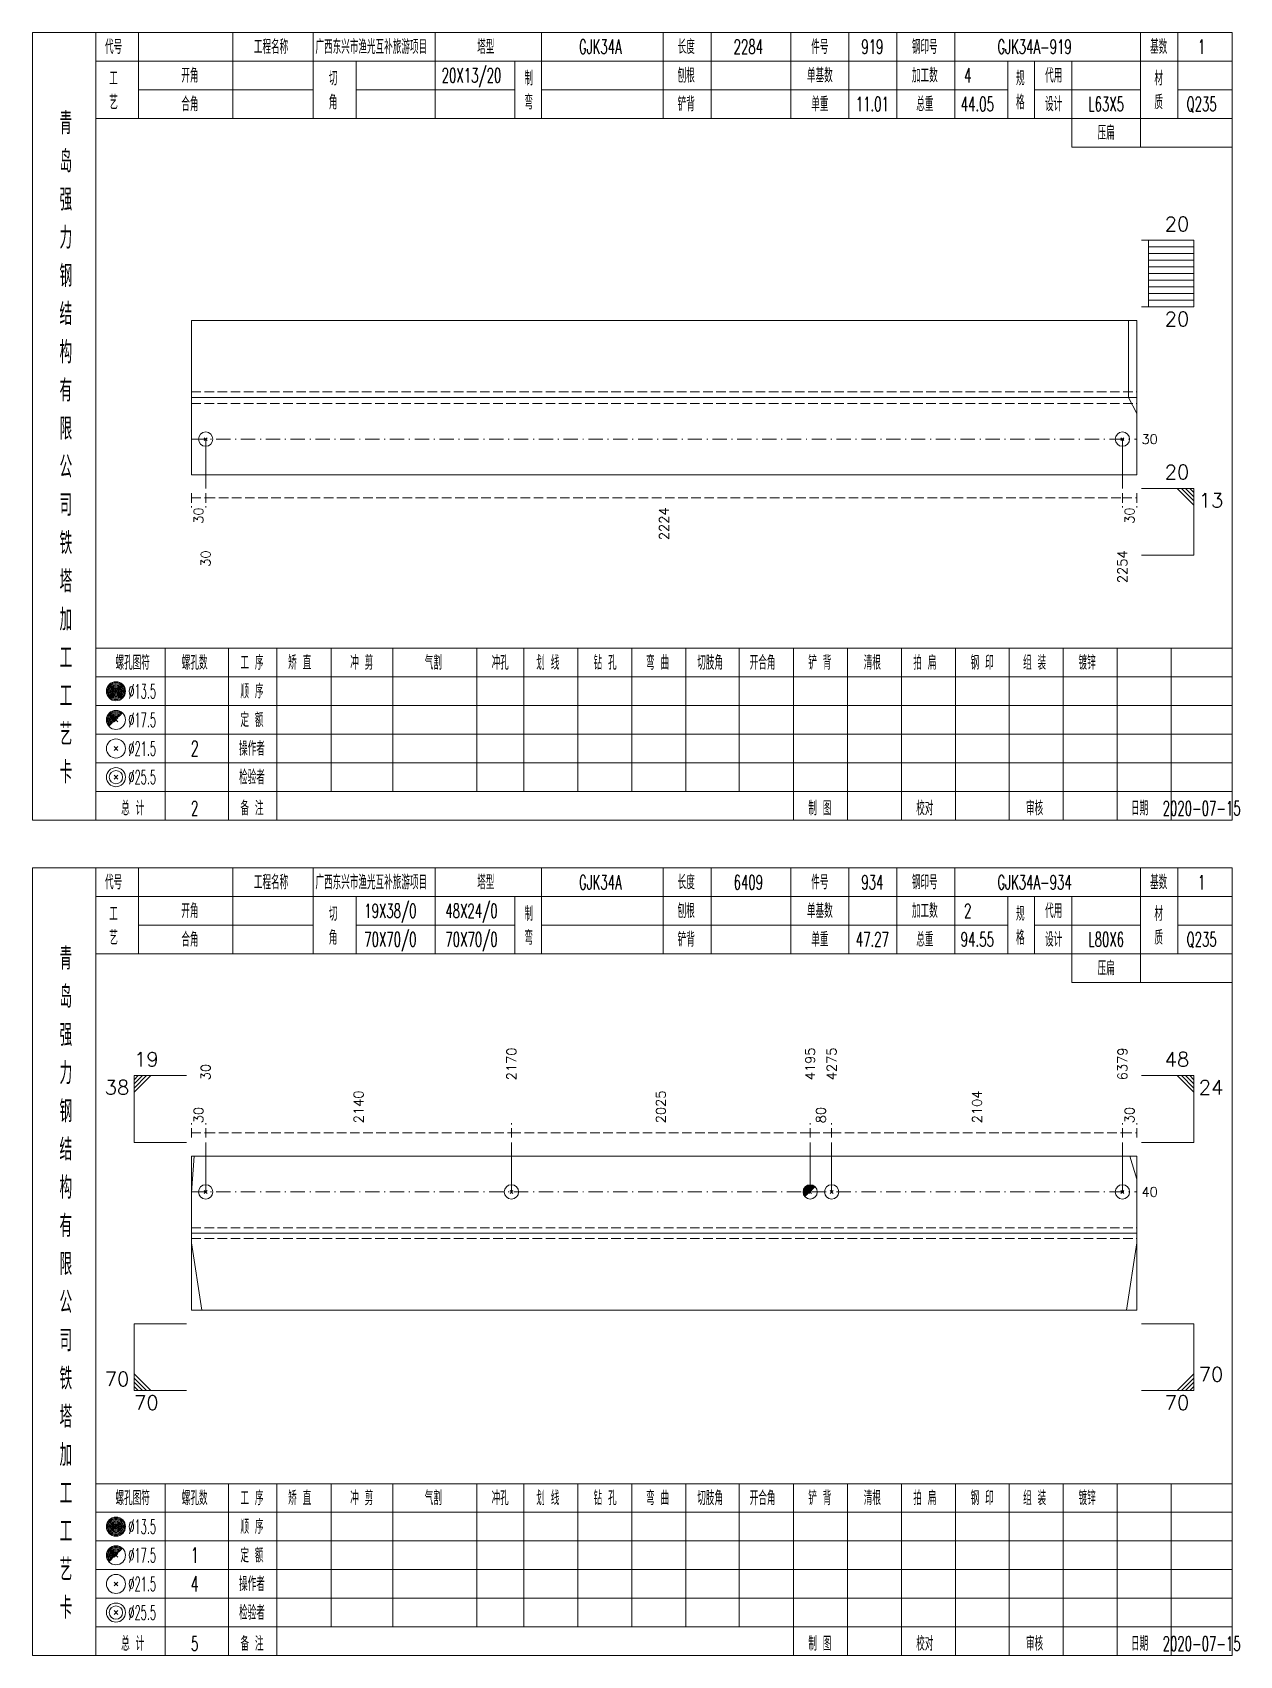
# Model space of a CAD drawing. Extents: x 0 to 2606, y -377 to 6479.
# Drawn here: x 522.8 to 775.7, y 2100 to 2440 of the extents above; entities that cross this region are included whole.
import ezdxf
from ezdxf.enums import TextEntityAlignment as Align

# ---------------------------------------------------------------- set-up
doc = ezdxf.new("R2010")
doc.units = 0
doc.header["$MEASUREMENT"] = 0
doc.linetypes.add('一点画线', pattern=[5.2, 3, -1, 0.2, -1])
doc.linetypes.add('虚线', pattern=[2.75, 2, -0.75])
doc.layers.get('0').update_dxf_attribs({"linetype": 'CONTINUOUS', "lineweight": 25})
doc.layers.add('1', color=7, linetype='CONTINUOUS', lineweight=25)
doc.layers.add('4', color=7, linetype='CONTINUOUS', lineweight=25)
doc.styles.get("Standard").update_dxf_attribs({"font": 'simplex.shx', "width": 0.7, "height": 3, "bigfont": 'gbhzfs.shx'})

msp = doc.modelspace()

# ---------------------------------------------------------------- linework, layer by layer
at = {"color": 7, "linetype": 'Continuous', "lineweight": 13}
for p, q in [((766.2, 2396.5), (755.2, 2396.5)), ((756.7, 2382.5), (756.7, 2396.5)), ((766.2, 2395.1), (756.7, 2395.1)), ((766.2, 2393.7), (756.7, 2393.7)), ((766.2, 2382.5), (766.2, 2396.5)), ((766.2, 2392.3), (756.7, 2392.3)), ((766.2, 2390.9), (756.7, 2390.9)), ((766.2, 2389.5), (756.7, 2389.5)), ((766.2, 2388.1), (756.7, 2388.1)), ((766.2, 2386.7), (756.7, 2386.7)), ((766.2, 2385.3), (756.7, 2385.3)), ((766.2, 2383.9), (756.7, 2383.9)), ((766.2, 2382.5), (755.2, 2382.5)), ((752.47, 2363.5), (752.47, 2379.69)), ((754.2, 2360.16), (752.47, 2363.5)), ((559.1, 2354.81), (559.1, 2344.5)), ((751.2, 2354.81), (751.2, 2344.5)), ((766.2, 2344.5), (755.2, 2344.5)), ((762.7, 2344.5), (766.2, 2341)), ((763.57, 2344.5), (766.2, 2341.88)), ((764.45, 2344.5), (766.2, 2342.75)), ((765.32, 2344.5), (766.2, 2343.62)), ((766.2, 2344.5), (766.2, 2330.5)), ((766.2, 2330.5), (755.2, 2330.5)), ((544.1, 2221.5), (555.1, 2221.5)), ((544.1, 2207.5), (544.1, 2221.5)), ((544.97, 2221.5), (544.1, 2220.62)), ((545.85, 2221.5), (544.1, 2219.75)), ((546.72, 2221.5), (544.1, 2218.88)), ((547.6, 2221.5), (544.1, 2218)), ((766.2, 2221.5), (755.2, 2221.5)), ((762.7, 2221.5), (766.2, 2218)), ((763.57, 2221.5), (766.2, 2218.88)), ((764.45, 2221.5), (766.2, 2219.75)), ((765.32, 2221.5), (766.2, 2220.62)), ((766.2, 2207.5), (766.2, 2221.5)), ((544.1, 2207.5), (555.1, 2207.5)), ((559.1, 2197.12), (559.1, 2207.5)), ((623.17, 2197.12), (623.17, 2207.5)), ((685.77, 2197.12), (685.77, 2207.5)), ((690.27, 2197.12), (690.27, 2207.5)), ((751.2, 2197.12), (751.2, 2207.5)), ((766.2, 2207.5), (755.2, 2207.5)), ((556.1, 2196.97), (556.69, 2204.62)), ((754.2, 2199.79), (752.72, 2204.62)), ((558.8, 2196.82), (559.4, 2197.43)), ((559.4, 2196.82), (558.8, 2197.43)), ((622.87, 2196.82), (623.47, 2197.43)), ((623.47, 2196.82), (622.87, 2197.43)), ((689.97, 2196.82), (690.57, 2197.43)), ((690.57, 2196.82), (689.97, 2197.43)), ((750.9, 2196.82), (751.5, 2197.43)), ((751.5, 2196.82), (750.9, 2197.43)), ((556.1, 2186.48), (558.26, 2172.38)), ((754.2, 2186.48), (752.04, 2172.38)), ((544.1, 2169.5), (555.1, 2169.5)), ((544.1, 2169.5), (544.1, 2155.5)), ((766.2, 2169.5), (755.2, 2169.5)), ((766.2, 2169.5), (766.2, 2155.5)), ((547.6, 2155.5), (544.1, 2159)), ((762.7, 2155.5), (766.2, 2159)), ((546.72, 2155.5), (544.1, 2158.12)), ((545.85, 2155.5), (544.1, 2157.25)), ((544.97, 2155.5), (544.1, 2156.38)), ((763.57, 2155.5), (766.2, 2158.12)), ((764.45, 2155.5), (766.2, 2157.25)), ((765.32, 2155.5), (766.2, 2156.38)), ((544.1, 2155.5), (555.1, 2155.5)), ((766.2, 2155.5), (755.2, 2155.5))]:
    msp.add_line(p, q, dxfattribs=at)
at = {"color": 7, "linetype": 'Continuous', "lineweight": 18}
for p, q in [((556.1, 2379.69), (556.1, 2347.31)), ((556.1, 2379.69), (754.2, 2379.69)), ((754.2, 2379.69), (754.2, 2347.31)), ((556.1, 2363.5), (754.2, 2363.5)), ((556.1, 2204.62), (556.1, 2172.38)), ((556.1, 2204.62), (754.2, 2204.62)), ((754.2, 2204.62), (754.2, 2172.38)), ((556.1, 2188.5), (754.2, 2188.5))]:
    msp.add_line(p, q, dxfattribs=at)
at = {"color": 1, "linetype": '虚线', "lineweight": 18}
for p, q in [((556.1, 2364.69), (754.2, 2364.69)), ((556.1, 2362.31), (754.2, 2362.31)), ((556.1, 2189.62), (754.2, 2189.62)), ((556.1, 2187.38), (754.2, 2187.38))]:
    msp.add_line(p, q, dxfattribs=at)
at = {"color": 3, "linetype": '一点画线', "lineweight": 13}
for p, q in [((556.1, 2354.81), (754.2, 2354.81)), ((556.1, 2197.12), (754.2, 2197.12))]:
    msp.add_line(p, q, dxfattribs=at)
at = {"color": 8, "linetype": '虚线', "lineweight": 9}
for p, q in [((556.1, 2343.5), (556.1, 2340.5)), ((559.1, 2343.5), (559.1, 2340.5)), ((559.1, 2343.5), (559.1, 2340.5)), ((751.2, 2343.5), (751.2, 2340.5)), ((751.2, 2343.5), (751.2, 2340.5)), ((754.2, 2343.5), (754.2, 2340.5)), ((556.1, 2342.5), (559.1, 2342.5)), ((559.1, 2342.5), (751.2, 2342.5)), ((751.2, 2342.5), (754.2, 2342.5)), ((556.1, 2208.5), (556.1, 2211.5)), ((559.1, 2208.5), (559.1, 2211.5)), ((559.1, 2208.5), (559.1, 2211.5)), ((623.17, 2208.5), (623.17, 2211.5)), ((623.17, 2208.5), (623.17, 2211.5)), ((685.77, 2208.5), (685.77, 2211.5)), ((685.77, 2208.5), (685.77, 2211.5)), ((690.27, 2208.5), (690.27, 2211.5)), ((690.27, 2208.5), (690.27, 2211.5)), ((751.2, 2208.5), (751.2, 2211.5)), ((751.2, 2208.5), (751.2, 2211.5)), ((754.2, 2208.5), (754.2, 2211.5)), ((556.1, 2209.5), (559.1, 2209.5)), ((559.1, 2209.5), (623.17, 2209.5)), ((623.17, 2209.5), (685.77, 2209.5)), ((685.77, 2209.5), (690.27, 2209.5)), ((690.27, 2209.5), (751.2, 2209.5)), ((751.2, 2209.5), (754.2, 2209.5))]:
    msp.add_line(p, q, dxfattribs=at)
at = {"color": 7, "linetype": 'Continuous', "lineweight": 0}
for p, q in [((685.47, 2196.82), (686.07, 2197.43)), ((685.47, 2197.43), (686.07, 2196.82))]:
    msp.add_line(p, q, dxfattribs=at)
at = {"color": 7, "linetype": 'Continuous', "lineweight": 13}
for centre in [(559.1, 2197.12), (623.17, 2197.12), (685.77, 2197.12), (690.27, 2197.12), (751.2, 2197.12)]:
    msp.add_circle(centre, 1.5, dxfattribs=at)
for radius in [1.35, 1.2, 1.05, 0.9, 0.75, 0.6, 0.45, 0.3, 0.15]:
    msp.add_arc((685.77, 2197.12), radius, 45, 225, dxfattribs=at)
at = {"layer": '1', "color": 7, "linetype": 'Continuous', "lineweight": 13}
for p, q in [((558.8, 2354.51), (559.4, 2355.11)), ((559.4, 2354.51), (558.8, 2355.11)), ((750.9, 2354.51), (751.5, 2355.11)), ((751.5, 2354.51), (750.9, 2355.11))]:
    msp.add_line(p, q, dxfattribs=at)
at = {"layer": '1', "color": 7, "linetype": 'Continuous', "lineweight": 18}
for p, q in [((556.1, 2347.31), (754.2, 2347.31)), ((556.1, 2172.38), (754.2, 2172.38))]:
    msp.add_line(p, q, dxfattribs=at)
at = {"layer": '1', "color": 7, "linetype": 'Continuous', "lineweight": 13}
for centre in [(559.1, 2354.81), (751.2, 2354.81)]:
    msp.add_circle(centre, 1.5, dxfattribs=at)
at = {"layer": '4', "color": 1, "linetype": 'Continuous', "lineweight": 18}
for p, q in [((536.1, 2275), (536.1, 2440)), ((545, 2422), (545, 2440)), ((564.8, 2422), (564.8, 2440)), ((581.6, 2422), (581.6, 2440)), ((607.2, 2422), (607.2, 2440)), ((629.5, 2422), (629.5, 2440)), ((655, 2422), (655, 2440)), ((665, 2422), (665, 2440)), ((681.7, 2422), (681.7, 2440)), ((693.9, 2422), (693.9, 2440)), ((703.9, 2422), (703.9, 2440)), ((716.1, 2422), (716.1, 2440)), ((755, 2416), (755, 2440)), ((762.8, 2422), (762.8, 2440)), ((536.1, 2434), (774.2, 2434)), ((590.6, 2422), (590.6, 2434)), ((623.9, 2422), (623.9, 2434)), ((727.2, 2422), (727.2, 2434)), ((732.8, 2422), (732.8, 2434)), ((740.6, 2416), (740.6, 2434)), ((545, 2428), (581.6, 2428)), ((590.6, 2428), (623.9, 2428)), ((629.5, 2428), (727.2, 2428)), ((732.8, 2428), (755, 2428)), ((762.8, 2428), (774.2, 2428)), ((536.1, 2422), (774.2, 2422)), ((740.6, 2416), (774.2, 2416)), ((536.1, 2311), (774.2, 2311)), ((550.6, 2275), (550.6, 2311)), ((563.9, 2275), (563.9, 2311)), ((574, 2275), (574, 2311)), ((585.4, 2281), (585.4, 2311)), ((598.3, 2281), (598.3, 2311)), ((615.9, 2281), (615.9, 2311)), ((625.8, 2281), (625.8, 2311)), ((637.1, 2281), (637.1, 2311)), ((648.4, 2281), (648.4, 2311)), ((659.7, 2281), (659.7, 2311)), ((670.9, 2281), (670.9, 2311)), ((682.3, 2281), (682.3, 2311)), ((693.6, 2281), (693.6, 2311)), ((704.9, 2281), (704.9, 2311)), ((716.2, 2281), (716.2, 2311)), ((727.5, 2281), (727.5, 2311)), ((738.8, 2281), (738.8, 2311)), ((750.1, 2281), (750.1, 2311)), ((761.4, 2281), (761.4, 2311)), ((536.1, 2305), (774.2, 2305)), ((536.1, 2299), (774.2, 2299)), ((536.1, 2293), (774.2, 2293)), ((536.1, 2287), (774.2, 2287)), ((536.1, 2281), (774.2, 2281)), ((682.3, 2275), (682.3, 2281)), ((693.6, 2275), (693.6, 2281)), ((704.9, 2275), (704.9, 2281)), ((716.2, 2275), (716.2, 2281)), ((727.5, 2275), (727.5, 2281)), ((738.8, 2275), (738.8, 2281)), ((750.1, 2275), (750.1, 2281)), ((761.4, 2275), (761.4, 2281)), ((536.1, 2100), (536.1, 2265)), ((545, 2247), (545, 2265)), ((564.8, 2247), (564.8, 2265)), ((581.6, 2247), (581.6, 2265)), ((607.2, 2247), (607.2, 2265)), ((629.5, 2247), (629.5, 2265)), ((655, 2247), (655, 2265)), ((665, 2247), (665, 2265)), ((681.7, 2247), (681.7, 2265)), ((693.9, 2247), (693.9, 2265)), ((703.9, 2247), (703.9, 2265)), ((716.1, 2247), (716.1, 2265)), ((755, 2241), (755, 2265)), ((762.8, 2247), (762.8, 2265)), ((536.1, 2259), (774.2, 2259)), ((590.6, 2247), (590.6, 2259)), ((623.9, 2247), (623.9, 2259)), ((727.2, 2247), (727.2, 2259)), ((732.8, 2247), (732.8, 2259)), ((740.6, 2241), (740.6, 2259)), ((545, 2253), (581.6, 2253)), ((590.6, 2253), (623.9, 2253)), ((629.5, 2253), (727.2, 2253)), ((732.8, 2253), (755, 2253)), ((762.8, 2253), (774.2, 2253)), ((536.1, 2247), (774.2, 2247)), ((740.6, 2241), (774.2, 2241)), ((536.1, 2136), (774.2, 2136)), ((550.6, 2100), (550.6, 2136)), ((563.9, 2100), (563.9, 2136)), ((574, 2100), (574, 2136)), ((585.4, 2106), (585.4, 2136)), ((598.3, 2106), (598.3, 2136)), ((615.9, 2106), (615.9, 2136)), ((625.8, 2106), (625.8, 2136)), ((637.1, 2106), (637.1, 2136)), ((648.4, 2106), (648.4, 2136)), ((659.7, 2106), (659.7, 2136)), ((670.9, 2106), (670.9, 2136)), ((682.3, 2106), (682.3, 2136)), ((693.6, 2106), (693.6, 2136)), ((704.9, 2106), (704.9, 2136)), ((716.2, 2106), (716.2, 2136)), ((727.5, 2106), (727.5, 2136)), ((738.8, 2106), (738.8, 2136)), ((750.1, 2106), (750.1, 2136)), ((761.4, 2106), (761.4, 2136)), ((536.1, 2130), (774.2, 2130)), ((536.1, 2124), (774.2, 2124)), ((536.1, 2118), (774.2, 2118)), ((536.1, 2112), (774.2, 2112)), ((536.1, 2106), (774.2, 2106)), ((682.3, 2100), (682.3, 2106)), ((693.6, 2100), (693.6, 2106)), ((704.9, 2100), (704.9, 2106)), ((716.2, 2100), (716.2, 2106)), ((727.5, 2100), (727.5, 2106)), ((738.8, 2100), (738.8, 2106)), ((750.1, 2100), (750.1, 2106)), ((761.4, 2100), (761.4, 2106))]:
    msp.add_line(p, q, dxfattribs=at)
at = {"layer": '4', "color": 7, "linetype": 'Continuous', "lineweight": 13}
for p, q in [((540.1, 2301.8), (540.5, 2302.2)), ((540.5, 2301.8), (540.1, 2302.2)), ((539.9, 2289.6), (540.7, 2290.4)), ((540.7, 2289.6), (539.9, 2290.4)), ((539.9, 2283.6), (540.7, 2284.4)), ((540.7, 2283.6), (539.9, 2284.4)), ((540.1, 2126.8), (540.5, 2127.2)), ((540.5, 2126.8), (540.1, 2127.2)), ((539.9, 2114.6), (540.7, 2115.4)), ((540.7, 2114.6), (539.9, 2115.4)), ((539.9, 2108.6), (540.7, 2109.4)), ((540.7, 2108.6), (539.9, 2109.4))]:
    msp.add_line(p, q, dxfattribs=at)
at = {"layer": '4', "color": 7, "linetype": 'Continuous', "lineweight": 0}
for p, q in [((539.9, 2295.6), (540.7, 2296.4)), ((539.9, 2296.4), (540.7, 2295.6)), ((539.9, 2120.6), (540.7, 2121.4)), ((539.9, 2121.4), (540.7, 2120.6))]:
    msp.add_line(p, q, dxfattribs=at)
at = {"layer": '4', "color": 1, "linetype": 'Continuous', "lineweight": 18}
for points in [[(522.8, 2440), (522.8, 2275), (774.2, 2275), (774.2, 2440)], [(522.8, 2265), (522.8, 2100), (774.2, 2100), (774.2, 2265)]]:
    msp.add_lwpolyline(points, close=True, dxfattribs=at)
at = {"layer": '4', "color": 7, "linetype": 'Continuous', "lineweight": 13}
for centre, radius in [((540.3, 2302), 2), ((540.3, 2302), 1.8), ((540.3, 2302), 1.6), ((540.3, 2302), 1.4), ((540.3, 2302), 1.2), ((540.3, 2302), 1), ((540.3, 2302), 0.8), ((540.3, 2302), 0.6), ((540.3, 2302), 0.4), ((540.3, 2302), 0.2), ((540.3, 2296), 2), ((540.3, 2290), 2), ((540.3, 2284), 2), ((540.3, 2284), 1.4), ((540.3, 2127), 2), ((540.3, 2127), 1.8), ((540.3, 2127), 1.6), ((540.3, 2127), 1.4), ((540.3, 2127), 1.2), ((540.3, 2127), 1), ((540.3, 2127), 0.8), ((540.3, 2127), 0.6), ((540.3, 2127), 0.4), ((540.3, 2127), 0.2), ((540.3, 2121), 2), ((540.3, 2115), 2), ((540.3, 2109), 2), ((540.3, 2109), 1.4)]:
    msp.add_circle(centre, radius, dxfattribs=at)
for centre, radius in [((540.3, 2296), 1.8), ((540.3, 2296), 1.6), ((540.3, 2296), 1.4), ((540.3, 2296), 1.2), ((540.3, 2296), 1), ((540.3, 2296), 0.8), ((540.3, 2296), 0.6), ((540.3, 2296), 0.4), ((540.3, 2296), 0.2), ((540.3, 2121), 1.8), ((540.3, 2121), 1.6), ((540.3, 2121), 1.4), ((540.3, 2121), 1.2), ((540.3, 2121), 1), ((540.3, 2121), 0.8), ((540.3, 2121), 0.6), ((540.3, 2121), 0.4), ((540.3, 2121), 0.2)]:
    msp.add_arc(centre, radius, 45, 225, dxfattribs=at)

# ---------------------------------------------------------------- texts
at = {"color": 7, "linetype": 'Continuous', "lineweight": 13}
for s, p in [('20', (765.2, 2397.5)), ('20', (765.2, 2345.5)), ('48', (765.2, 2222.5)), ('70', (543.1, 2155.5))]:
    msp.add_text(s, height=3, dxfattribs=at).set_placement(p, align=Align.BOTTOM_RIGHT)
for s, p in [('20', (765.2, 2381.5)), ('38', (543.1, 2220.5)), ('70', (765.2, 2154.5))]:
    msp.add_text(s, height=3, dxfattribs=at).set_placement(p, align=Align.TOP_RIGHT)
for s, p in [('30', (755.2, 2354.81)), ('40', (755.2, 2197.12))]:
    msp.add_text(s, height=2, dxfattribs=at).set_placement(p, align=Align.MIDDLE_LEFT)
for s, p in [('13', (767.2, 2343.5)), ('24', (767.2, 2220.5)), ('70', (544.1, 2154.5))]:
    msp.add_text(s, height=3, dxfattribs=at).set_placement(p, align=Align.TOP_LEFT)
at = {"color": 8, "linetype": 'Continuous', "lineweight": 9}
for s, p in [('30', (557.6, 2340.5)), ('2224', (655.15, 2340.5)), ('30', (752.7, 2340.5))]:
    msp.add_text(s, height=2, rotation=90, dxfattribs=at).set_placement(p, align=Align.MIDDLE_RIGHT)
at = {"color": 7, "linetype": 'Continuous', "lineweight": 13}
for s, p in [('2170', (623.17, 2220.5)), ('4195', (685.77, 2220.5)), ('4275', (690.27, 2220.5)), ('6379', (751.2, 2220.5)), ('30', (559.1, 2220.5))]:
    msp.add_text(s, height=2, rotation=90, dxfattribs=at).set_placement(p, align=Align.MIDDLE_LEFT)
for s, p in [('19', (544.1, 2222.5)), ('70', (767.2, 2156.5))]:
    msp.add_text(s, height=3, dxfattribs=at).set_placement(p, align=Align.BOTTOM_LEFT)
at = {"color": 8, "linetype": 'Continuous', "lineweight": 9}
for s, p in [('2140', (591.14, 2211.5)), ('2025', (654.47, 2211.5)), ('2104', (720.73, 2211.5)), ('30', (557.6, 2211.5)), ('80', (688.02, 2211.5)), ('30', (752.7, 2211.5))]:
    msp.add_text(s, height=2, rotation=90, dxfattribs=at).set_placement(p, align=Align.MIDDLE_LEFT)
at = {"layer": '1', "color": 7, "linetype": 'Continuous', "lineweight": 13}
for s, p in [('30', (559.1, 2331.5)), ('2254', (751.2, 2331.5))]:
    msp.add_text(s, height=2, rotation=90, dxfattribs=at).set_placement(p, align=Align.MIDDLE_RIGHT)
at = {"layer": '4', "color": 1, "linetype": 'Continuous', "lineweight": 13}
for s, height, width, p in [('代号', 3, 0.6, (539.8, 2437)), ('工程名称', 3, 0.6, (572.8, 2437)), ('广西东兴市渔光互补旅游项目', 3, 0.6, (593.8, 2437)), ('塔型', 3, 0.6, (617.8, 2437)), ('GJK34A', 3, 0.6, (641.8, 2437)), ('长度', 3, 0.6, (659.8, 2437)), ('2284', 3, 0.6, (672.8, 2437)), ('件号', 3, 0.6, (687.8, 2437)), ('919', 3, 0.6, (698.8, 2437)), ('钢印号', 3, 0.6, (709.8, 2437)), ('GJK34A-919', 3, 0.6, (732.8, 2437)), ('基数', 3, 0.6, (758.8, 2437)), ('1', 3, 0.6, (767.8, 2437)), ('工', 3, 0.6, (539.8, 2430.4)), ('开角', 3, 0.6, (555.8, 2431)), ('切', 3, 0.6, (585.8, 2430.4)), ('20X13/20', 3, 0.6, (614.8, 2431)), ('制', 3, 0.6, (626.8, 2430.4)), ('刨根', 3, 0.6, (659.8, 2431)), ('单基数', 3, 0.6, (687.8, 2431)), ('加工数', 3, 0.6, (709.8, 2431)), ('4', 3, 0.6, (718.8, 2431)), ('规', 3, 0.6, (729.8, 2430.4)), ('代用', 3, 0.6, (736.8, 2431)), ('材', 3, 0.6, (758.8, 2430.4)), ('艺', 3, 0.6, (539.8, 2425.4)), ('合角', 3, 0.6, (555.8, 2425)), ('角', 3, 0.6, (585.8, 2425.4)), ('弯', 3, 0.6, (626.8, 2425.4)), ('铲背', 3, 0.6, (659.8, 2425)), ('单重', 3, 0.6, (687.8, 2425)), ('11.01', 3, 0.6, (698.8, 2425)), ('总重', 3, 0.6, (709.8, 2425)), ('44.05', 3, 0.6, (720.8, 2425)), ('格', 3, 0.6, (729.8, 2425.4)), ('设计', 3, 0.6, (736.8, 2425)), ('L63X5', 3, 0.6, (747.8, 2425)), ('质', 3, 0.6, (758.8, 2425.4)), ('Q235', 3, 0.6, (767.8, 2425)), ('青', 4.6, 0.8, (529.8, 2421)), ('压扁', 3, 0.6, (747.8, 2419)), ('岛', 4.6, 0.8, (529.8, 2413)), ('强', 4.6, 0.8, (529.8, 2405)), ('力', 4.6, 0.8, (529.8, 2397)), ('钢', 4.6, 0.8, (529.8, 2389)), ('结', 4.6, 0.8, (529.8, 2381)), ('构', 4.6, 0.8, (529.8, 2373)), ('有', 4.6, 0.8, (529.8, 2365)), ('限', 4.6, 0.8, (529.8, 2357)), ('公', 4.6, 0.8, (529.8, 2349)), ('司', 4.6, 0.8, (529.8, 2341)), ('铁', 4.6, 0.8, (529.8, 2333)), ('塔', 4.6, 0.8, (529.8, 2325)), ('加', 4.6, 0.8, (529.8, 2317)), ('工', 4.6, 0.8, (529.8, 2309)), ('螺孔图符', 3, 0.6, (543.8, 2308)), ('螺孔数', 3, 0.6, (556.8, 2308)), ('工 序', 3, 0.6, (568.8, 2308)), ('矫 直', 3, 0.6, (578.8, 2308)), ('冲 剪', 3, 0.6, (591.8, 2308)), ('气割', 3, 0.6, (606.8, 2308)), ('冲孔', 3, 0.6, (620.8, 2308)), ('划 线', 3, 0.6, (630.8, 2308)), ('钻 孔', 3, 0.6, (642.8, 2308)), ('弯 曲', 3, 0.6, (653.8, 2308)), ('切肢角', 3, 0.6, (664.8, 2308)), ('开合角', 3, 0.6, (675.8, 2308)), ('铲 背', 3, 0.6, (687.8, 2308)), ('清根', 3, 0.6, (698.8, 2308)), ('拍 扁', 3, 0.6, (709.8, 2308)), ('钢 印', 3, 0.6, (721.8, 2308)), ('组 装', 3, 0.6, (732.8, 2308)), ('镀锌', 3, 0.6, (743.8, 2308)), ('工', 4.6, 0.8, (529.8, 2301)), ('%%C13.5', 3, 0.5, (545.8, 2302)), ('顺 序', 3, 0.6, (568.8, 2302)), ('艺', 4.6, 0.8, (529.8, 2293)), ('%%C17.5', 3, 0.5, (545.8, 2296)), ('定 额', 3, 0.6, (568.8, 2296)), ('2', 3.2, 0.6, (556.8, 2290)), ('操作者', 3, 0.6, (568.8, 2290)), ('%%C21.5', 3, 0.5, (545.8, 2290)), ('卡', 4.6, 0.8, (529.8, 2285)), ('%%C25.5', 3, 0.5, (545.8, 2284)), ('检验者', 3, 0.6, (568.8, 2284)), ('总 计', 3, 0.6, (543.8, 2277.5)), ('2', 3, 0.6, (556.8, 2277.5)), ('备 注', 3, 0.6, (568.8, 2277.5)), ('制 图', 3, 0.6, (687.8, 2277.5)), ('校对', 3, 0.6, (709.8, 2277.5)), ('审核', 3, 0.6, (732.8, 2277.5)), ('日期', 3, 0.6, (754.8, 2277.5)), ('2020-07-15', 3, 0.6, (767.8, 2277.5)), ('代号', 3, 0.6, (539.8, 2262)), ('工程名称', 3, 0.6, (572.8, 2262)), ('广西东兴市渔光互补旅游项目', 3, 0.6, (593.8, 2262)), ('塔型', 3, 0.6, (617.8, 2262)), ('GJK34A', 3, 0.6, (641.8, 2262)), ('长度', 3, 0.6, (659.8, 2262)), ('6409', 3, 0.6, (672.8, 2262)), ('件号', 3, 0.6, (687.8, 2262)), ('934', 3, 0.6, (698.8, 2262)), ('钢印号', 3, 0.6, (709.8, 2262)), ('GJK34A-934', 3, 0.6, (732.8, 2262)), ('基数', 3, 0.6, (758.8, 2262)), ('1', 3, 0.6, (767.8, 2262)), ('开角', 3, 0.6, (555.8, 2256)), ('19X38/0', 3, 0.6, (597.8, 2256)), ('48X24/0', 3, 0.6, (614.8, 2256)), ('刨根', 3, 0.6, (659.8, 2256)), ('单基数', 3, 0.6, (687.8, 2256)), ('加工数', 3, 0.6, (709.8, 2256)), ('代用', 3, 0.6, (736.8, 2256)), ('工', 3, 0.6, (539.8, 2255.4)), ('切', 3, 0.6, (585.8, 2255.4)), ('制', 3, 0.6, (626.8, 2255.4)), ('2', 3, 0.6, (718.8, 2256)), ('规', 3, 0.6, (729.8, 2255.4)), ('材', 3, 0.6, (758.8, 2255.4)), ('艺', 3, 0.6, (539.8, 2250.4)), ('合角', 3, 0.6, (555.8, 2250)), ('角', 3, 0.6, (585.8, 2250.4)), ('70X70/0', 3, 0.6, (597.8, 2250)), ('70X70/0', 3, 0.6, (614.8, 2250)), ('弯', 3, 0.6, (626.8, 2250.4)), ('铲背', 3, 0.6, (659.8, 2250)), ('单重', 3, 0.6, (687.8, 2250)), ('47.27', 3, 0.6, (698.8, 2250)), ('总重', 3, 0.6, (709.8, 2250)), ('94.55', 3, 0.6, (720.8, 2250)), ('格', 3, 0.6, (729.8, 2250.4)), ('设计', 3, 0.6, (736.8, 2250)), ('L80X6', 3, 0.6, (747.8, 2250)), ('质', 3, 0.6, (758.8, 2250.4)), ('Q235', 3, 0.6, (767.8, 2250)), ('青', 4.6, 0.8, (529.8, 2246)), ('压扁', 3, 0.6, (747.8, 2244)), ('岛', 4.6, 0.8, (529.8, 2238)), ('强', 4.6, 0.8, (529.8, 2230)), ('力', 4.6, 0.8, (529.8, 2222)), ('钢', 4.6, 0.8, (529.8, 2214)), ('结', 4.6, 0.8, (529.8, 2206)), ('构', 4.6, 0.8, (529.8, 2198)), ('有', 4.6, 0.8, (529.8, 2190)), ('限', 4.6, 0.8, (529.8, 2182)), ('公', 4.6, 0.8, (529.8, 2174)), ('司', 4.6, 0.8, (529.8, 2166)), ('铁', 4.6, 0.8, (529.8, 2158)), ('塔', 4.6, 0.8, (529.8, 2150)), ('加', 4.6, 0.8, (529.8, 2142)), ('工', 4.6, 0.8, (529.8, 2134)), ('螺孔图符', 3, 0.6, (543.8, 2133)), ('螺孔数', 3, 0.6, (556.8, 2133)), ('工 序', 3, 0.6, (568.8, 2133)), ('矫 直', 3, 0.6, (578.8, 2133)), ('冲 剪', 3, 0.6, (591.8, 2133)), ('气割', 3, 0.6, (606.8, 2133)), ('冲孔', 3, 0.6, (620.8, 2133)), ('划 线', 3, 0.6, (630.8, 2133)), ('钻 孔', 3, 0.6, (642.8, 2133)), ('弯 曲', 3, 0.6, (653.8, 2133)), ('切肢角', 3, 0.6, (664.8, 2133)), ('开合角', 3, 0.6, (675.8, 2133)), ('铲 背', 3, 0.6, (687.8, 2133)), ('清根', 3, 0.6, (698.8, 2133)), ('拍 扁', 3, 0.6, (709.8, 2133)), ('钢 印', 3, 0.6, (721.8, 2133)), ('组 装', 3, 0.6, (732.8, 2133)), ('镀锌', 3, 0.6, (743.8, 2133)), ('%%C13.5', 3, 0.5, (545.8, 2127)), ('顺 序', 3, 0.6, (568.8, 2127)), ('工', 4.6, 0.8, (529.8, 2126)), ('%%C17.5', 3, 0.5, (545.8, 2121)), ('1', 3.2, 0.6, (556.8, 2121)), ('定 额', 3, 0.6, (568.8, 2121)), ('艺', 4.6, 0.8, (529.8, 2118)), ('%%C21.5', 3, 0.5, (545.8, 2115)), ('4', 3.2, 0.6, (556.8, 2115)), ('操作者', 3, 0.6, (568.8, 2115)), ('卡', 4.6, 0.8, (529.8, 2110)), ('%%C25.5', 3, 0.5, (545.8, 2109)), ('检验者', 3, 0.6, (568.8, 2109)), ('总 计', 3, 0.6, (543.8, 2102.5)), ('5', 3, 0.6, (556.8, 2102.5)), ('备 注', 3, 0.6, (568.8, 2102.5)), ('制 图', 3, 0.6, (687.8, 2102.5)), ('校对', 3, 0.6, (709.8, 2102.5)), ('审核', 3, 0.6, (732.8, 2102.5)), ('日期', 3, 0.6, (754.8, 2102.5)), ('2020-07-15', 3, 0.6, (767.8, 2102.5))]:
    msp.add_text(s, height=height, dxfattribs=dict(at, width=width)).set_placement(p, align=Align.MIDDLE_CENTER)

doc.saveas('drawing.dxf')
